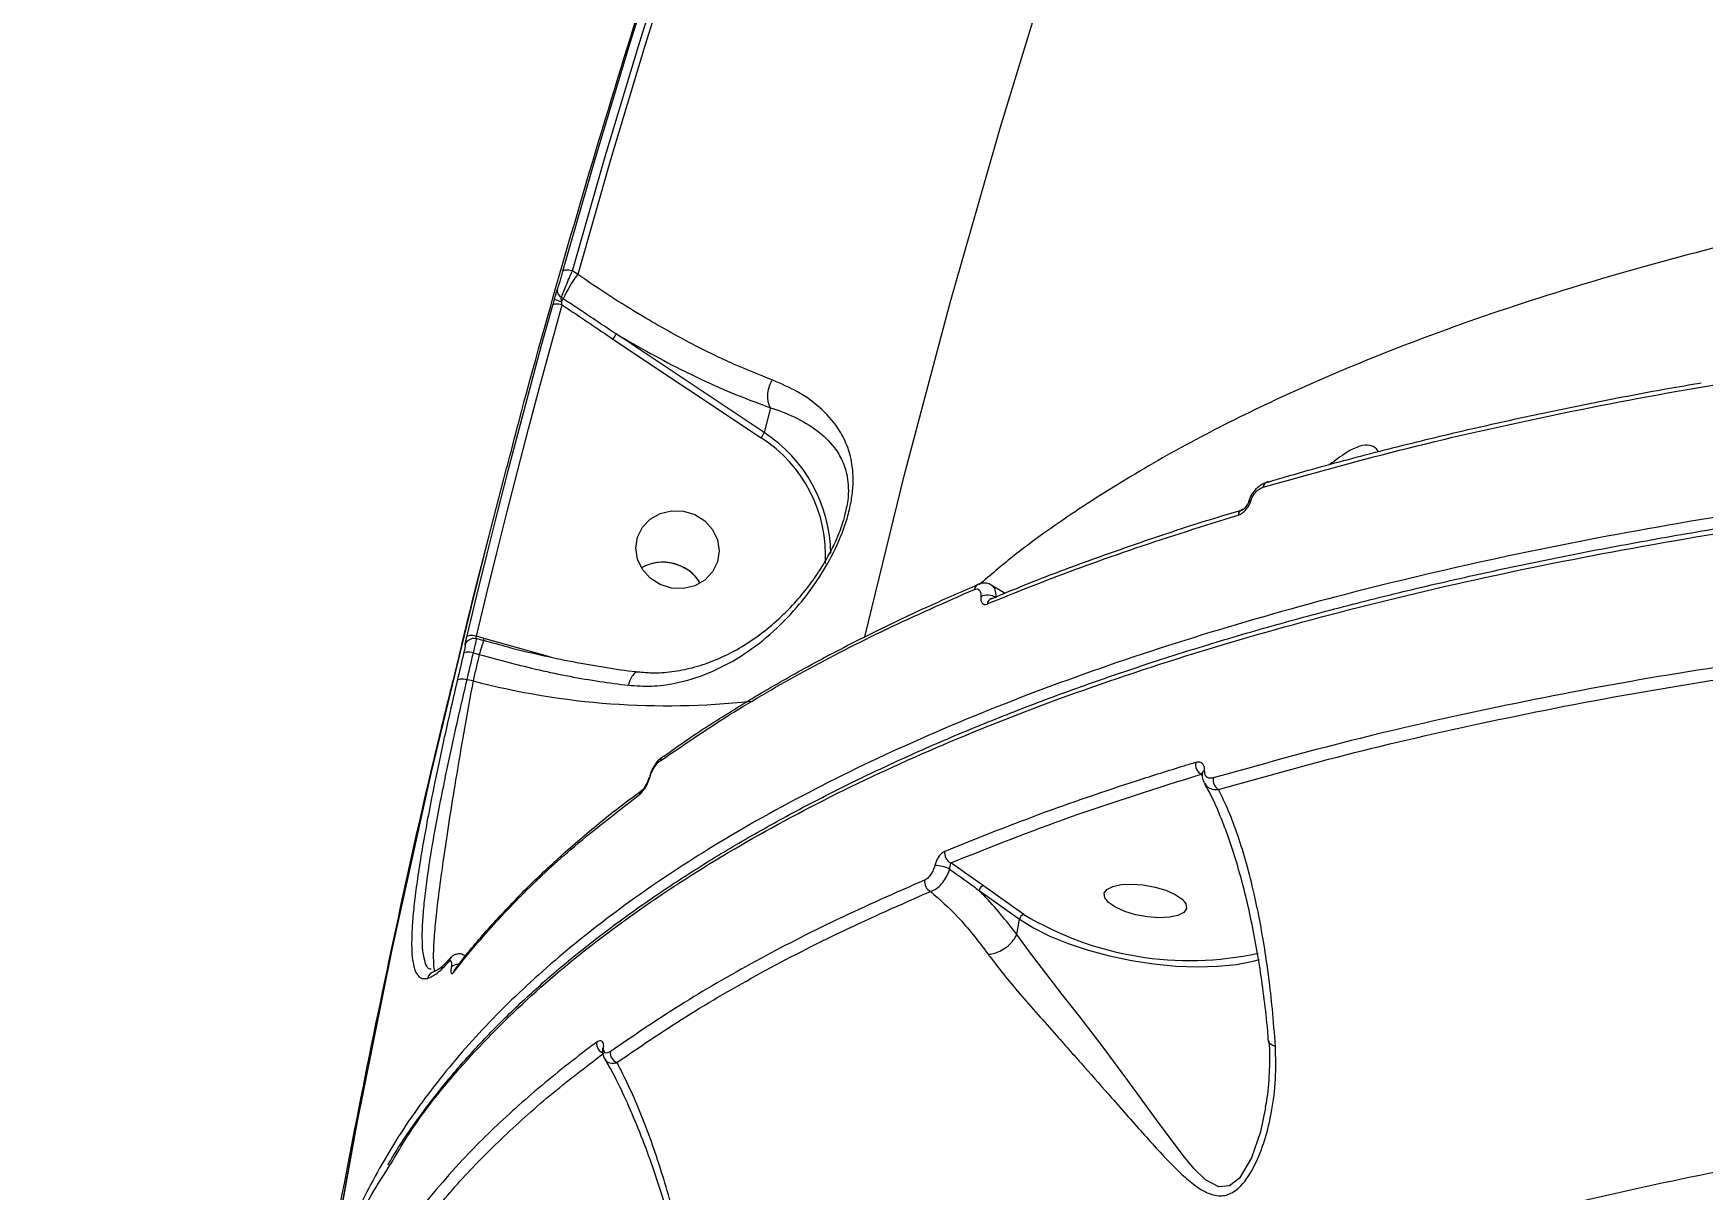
# Model space of a CAD drawing. Header units: millimetres. Extents: x -6028 to 5958, y -6064 to 4137.
# Drawn here: x -305.1 to -125.7, y -407.7 to -283.5 of the extents above; entities that cross this region are included whole.
import ezdxf

# ---------------------------------------------------------------- set-up
doc = ezdxf.new("R2010")
doc.units = ezdxf.units.MM
for name, color, linetype in [('DIKOM_ОБЪЕКТ', 7, 'Continuous'), ('DIKOM_РАЗМЕР_ЗОНА', 7, 'Continuous'), ('DIKOM_РАЗМЕР_ОБЪЕКТА', 7, 'Continuous')]:
    doc.layers.add(name, color=color, linetype=linetype)
doc.styles.add('style1', font='arial.ttf', dxfattribs={"width": 0.8})
doc.dimstyles.new('1-50', dxfattribs={"dimtxt": 300, "dimasz": 200, "dimexe": 100, "dimexo": 0, "dimgap": 100, "dimtad": 1, "dimtxsty": 'style1', "dimcen": 200, "dimclrd": 7, "dimclre": 7, "dimclrt": 7, "dimadec": 1, "dimazin": 2, "dimtfac": 1, "dimtmove": 0, "dimatfit": 2, "dimfxl": 0, "dimlwd": 25, "dimlwe": 18, "dimarcsym": 0})

# ---------------------------------------------------------------- blocks, each defined once
blk = doc.blocks.new('*D9')
at = {"layer": 'Defpoints', "color": 0, "transparency": 16777216}
for p in [(-6027.56, 1459.58), (4556.58, 1382.7), (4556.58, -5964.37)]:
    blk.add_point(p, dxfattribs=at)
at = {"layer": 'DIKOM_РАЗМЕР_ЗОНА', "color": 7, "lineweight": 18, "transparency": 16777216}
for p, q in [((-6027.56, 1459.58), (-6027.56, -6064.37)), ((4556.58, 1382.7), (4556.58, -6064.37))]:
    blk.add_line(p, q, dxfattribs=at)
at = {"layer": 'DIKOM_РАЗМЕР_ЗОНА', "color": 7, "lineweight": 25, "transparency": 16777216}
blk.add_line((-5827.56, -5964.37), (4356.58, -5964.37), dxfattribs=at)
at = {"layer": 'DIKOM_РАЗМЕР_ЗОНА', "color": 7, "transparency": 16777216}
for points in [[(-5827.56, -5931.03), (-5827.56, -5997.7), (-6027.56, -5964.37)], [(4356.58, -5931.03), (4356.58, -5997.7), (4556.58, -5964.37)]]:
    blk.add_solid(points, dxfattribs=at)
at = {"layer": 'DIKOM_РАЗМЕР_ЗОНА', "color": 7, "transparency": 16777216, "insert": (157.08, -5711.2), "char_height": 300, "attachment_point": 5, "style": 'style1'}
blk.add_mtext('10600', dxfattribs=at)
blk = doc.blocks.new('*D12')
at = {"layer": 'Defpoints', "color": 0, "transparency": 16777216}
for p in [(3056.58, 1987.9), (-4027.97, 676.5), (3056.58, -3714.77)]:
    blk.add_point(p, dxfattribs=at)
at = {"layer": 'DIKOM_РАЗМЕР_ОБЪЕКТА', "color": 7, "lineweight": 18, "transparency": 16777216}
for p, q in [((3056.58, 1987.9), (3056.58, -3814.77)), ((-4027.97, 676.5), (-4027.97, -3814.77))]:
    blk.add_line(p, q, dxfattribs=at)
at = {"layer": 'DIKOM_РАЗМЕР_ОБЪЕКТА', "color": 7, "lineweight": 25, "transparency": 16777216}
blk.add_line((-3827.97, -3714.77), (2856.58, -3714.77), dxfattribs=at)
at = {"layer": 'DIKOM_РАЗМЕР_ОБЪЕКТА', "color": 7, "transparency": 16777216}
for points in [[(-3827.97, -3681.44), (-3827.97, -3748.11), (-4027.97, -3714.77)], [(2856.58, -3681.44), (2856.58, -3748.11), (3056.58, -3714.77)]]:
    blk.add_solid(points, dxfattribs=at)
at = {"layer": 'DIKOM_РАЗМЕР_ОБЪЕКТА', "color": 7, "transparency": 16777216, "insert": (20, -3461.6), "char_height": 300, "attachment_point": 5, "style": 'style1'}
blk.add_mtext('7100', dxfattribs=at)

msp = doc.modelspace()

# ---------------------------------------------------------------- linework, layer by layer
at = {"layer": 'DIKOM_ОБЪЕКТ', "color": 7, "linetype": 'Continuous', "lineweight": 15}
for p, q in [((-246.579, -309.416), (-247.156, -309.032)), ((-248.144, -312.024), (-248.334, -311.898)), ((-242.79, -316.363), (-226.87, -326.953)), ((-226.545, -326.397), (-242.465, -315.806)), ((-225.861, -323.743), (-226.545, -326.397)), ((-172.398, -331.668), (-172.46, -331.683)), ((-257.96, -344.738), (-257.756, -343.897)), ((-203.472, -342.657), (-203.513, -342.673)), ((-202.141, -342.761), (-200.634, -343.64)), ((-259.033, -349.166), (-258.171, -345.611)), ((-256.619, -348.511), (-257.474, -348.265)), ((-257.431, -348.535), (-256.698, -348.745)), ((-256.698, -348.745), (-256.699, -348.746)), ((-250.354, -350.27), (-256.619, -348.511)), ((-257.792, -350.068), (-257.157, -350.25)), ((-249.461, -350.526), (-250.354, -350.27)), ((-257.824, -353.078), (-258.474, -352.959)), ((-179.573, -363.108), (-179.423, -363.345)), ((-203.455, -375.602), (-199.109, -378.683)), ((-198.621, -378.18), (-202.968, -375.1)), ((-199.388, -380.315), (-199.109, -378.683)), ((-199.389, -380.319), (-199.388, -380.315)), ((-261.961, -384.185), (-262, -384.173))]:
    msp.add_line(p, q, dxfattribs=at)
at = {"layer": 'DIKOM_ОБЪЕКТ', "color": 7, "linetype": 'Continuous', "lineweight": 15, "flags": 128}
for points in [[(-215.729, -348.337), (-211.481, -331.038), (-206.515, -312.318), (-201.191, -293.695), (-195.509, -275.176), (-189.471, -256.767), (-183.08, -238.474), (-176.337, -220.303), (-169.245, -202.259), (-161.805, -184.348), (-154.02, -166.576), (-145.894, -148.949), (-137.427, -131.471), (-128.623, -114.15), (-119.485, -96.989), (-110.015, -79.996), (-100.218, -63.174), (-90.094, -46.53), (-79.649, -30.068), (-68.885, -13.795), (-61.409, -2.873)], [(-215.748, -212.11), (-220.325, -224.061), (-224.755, -236.064), (-229.037, -248.119), (-233.17, -260.223), (-237.154, -272.376), (-240.989, -284.576), (-244.674, -296.821), (-248.208, -309.109)], [(-247.156, -309.032), (-243.625, -296.754), (-239.944, -284.519), (-236.112, -272.33), (-232.131, -260.187), (-228.001, -248.092), (-223.723, -236.047), (-219.297, -224.054), (-214.723, -212.113)], [(-214.087, -212.296), (-218.67, -224.261), (-223.105, -236.279), (-227.392, -248.349), (-231.53, -260.468), (-235.518, -272.637), (-239.356, -284.852), (-243.043, -297.112), (-246.579, -309.416)], [(-247.156, -309.032), (-247.341, -308.987), (-247.523, -308.958), (-247.694, -308.944), (-247.85, -308.946), (-247.983, -308.965), (-248.09, -308.999), (-248.165, -309.048), (-248.208, -309.109)], [(-249.308, -312.762), (-250.53, -317.196), (-251.732, -321.635), (-252.915, -326.079), (-254.078, -330.529), (-255.222, -334.983), (-256.346, -339.443), (-257.45, -343.907), (-258.535, -348.376)], [(-257.474, -348.265), (-256.391, -343.8), (-255.287, -339.339), (-254.164, -334.883), (-253.021, -330.432), (-251.859, -325.987), (-250.677, -321.546), (-249.476, -317.111), (-248.255, -312.681)], [(-248.255, -312.681), (-248.44, -312.637), (-248.622, -312.608), (-248.795, -312.594), (-248.95, -312.597), (-249.084, -312.617), (-249.19, -312.651), (-249.266, -312.701), (-249.308, -312.762)], [(-273.771, -419.832), (-270.268, -400.589), (-266.406, -381.418), (-262.187, -362.326), (-257.61, -343.317), (-254.21, -330.12)], [(-237.721, -342.727), (-238.794, -342.045), (-239.629, -341.114), (-240.158, -340.009), (-240.339, -338.821), (-240.157, -337.644), (-239.626, -336.576), (-238.791, -335.701), (-237.718, -335.092), (-236.494, -334.797), (-235.218, -334.84), (-233.995, -335.218), (-232.922, -335.901), (-232.088, -336.832), (-231.558, -337.937), (-231.377, -339.125), (-231.56, -340.301), (-232.09, -341.37), (-232.926, -342.244), (-233.999, -342.854), (-235.223, -343.149), (-236.498, -343.105), (-237.721, -342.727)], [(-174.459, -333.836), (-174.459, -333.836), (-174.443, -333.809), (-174.413, -333.786), (-174.371, -333.768), (-174.315, -333.755), (-174.247, -333.747)], [(-255.988, -336.933), (-257.796, -344.037), (-262.372, -363.046), (-266.592, -382.139), (-270.454, -401.309), (-273.957, -420.552)], [(-258.623, -349.079), (-258.63, -349.092), (-258.696, -349.277)], [(-257.474, -348.265), (-257.662, -348.227), (-257.845, -348.203), (-258.019, -348.195), (-258.176, -348.202), (-258.31, -348.225), (-258.417, -348.263), (-258.493, -348.314), (-258.535, -348.376)], [(-258.852, -350.179), (-258.938, -350.541), (-259.024, -350.903), (-259.109, -351.264), (-259.195, -351.626), (-259.28, -351.988), (-259.365, -352.349), (-259.45, -352.711), (-259.535, -353.073)], [(-257.792, -350.068), (-257.978, -350.03), (-258.161, -350.007), (-258.334, -349.999), (-258.491, -350.006), (-258.625, -350.029), (-258.733, -350.067), (-258.809, -350.117), (-258.852, -350.179)], [(-258.474, -352.959), (-258.389, -352.598), (-258.304, -352.236), (-258.219, -351.875), (-258.134, -351.514), (-258.049, -351.152), (-257.963, -350.791), (-257.877, -350.429), (-257.792, -350.068)], [(-257.157, -350.25), (-257.241, -350.604), (-257.324, -350.957), (-257.408, -351.311), (-257.492, -351.664), (-257.575, -352.018), (-257.658, -352.371), (-257.741, -352.725), (-257.824, -353.078)], [(-258.474, -352.959), (-258.661, -352.922), (-258.844, -352.899), (-259.017, -352.891), (-259.174, -352.899), (-259.308, -352.923), (-259.416, -352.96), (-259.492, -353.011), (-259.535, -353.073)], [(-181.157, -377.528), (-181.454, -377.951), (-182.085, -378.273), (-182.999, -378.47), (-184.123, -378.525), (-185.364, -378.433), (-186.624, -378.202), (-187.799, -377.852), (-188.794, -377.409), (-189.529, -376.91), (-189.945, -376.396), (-190.006, -375.908), (-189.71, -375.485), (-189.079, -375.163), (-188.164, -374.966), (-187.041, -374.911), (-185.799, -375.003), (-184.54, -375.233), (-183.365, -375.584), (-182.369, -376.027), (-181.634, -376.526), (-181.219, -377.04), (-181.157, -377.528)], [(-199.109, -378.683), (-197.611, -379.615), (-195.854, -380.493), (-193.877, -381.301), (-191.72, -382.018), (-189.433, -382.631), (-187.064, -383.125), (-184.664, -383.49), (-182.286, -383.718), (-179.981, -383.804), (-177.799, -383.747), (-175.788, -383.547), (-173.991, -383.209), (-173.322, -383.031)], [(-172.667, -398.927), (-173.211, -401.526), (-174.181, -404.339), (-175.466, -406.51), (-176.542, -407.348), (-177.694, -407.439), (-179.107, -406.676), (-180.328, -405.505), (-181.514, -404.093), (-184.392, -400.253), (-187.452, -396.019), (-190.018, -392.575), (-192.702, -389.071), (-194.504, -386.762), (-196.276, -384.493), (-197.92, -382.347), (-199.389, -380.319), (-199.389, -380.319), (-199.389, -380.319)], [(-260.165, -382.769), (-260.17, -382.774), (-260.211, -382.816)]]:
    msp.add_lwpolyline(points, dxfattribs=at)
at = {"layer": 'DIKOM_ОБЪЕКТ', "color": 7, "linetype": 'Continuous', "lineweight": 15}
for centre, radius, start, end in [((-235.669, -317.736), 13.72, 142.66892, 155.39812), ((-247.835, -310.067), 2.329, 237.19558, 257.99572), ((-247.885, -311.123), 0.895, 167.78081, 239.92084), ((-250.031, -311.202), 2.058, 326.26132, 336.45928), ((-244.644, -314.909), 2.356, 321.89504, 337.62175), ((-228.721, -325.501), 2.353, 321.88573, 337.63106), ((-235.171, -339.622), 15.79, 0.83126, 56.88628), ((-235.017, -339.643), 15.08, 356.79343, 57.296), ((-172.216, -332.347), 0.708, 110.20565, 174.14837), ((-174.916, -335.342), 0.703, 107.52328, 174.3646), ((-237.425, -345.049), 4.715, 31.69936, 119.38896), ((-237.434, -345.038), 4.701, 64.77124, 119.36158), ((-237.316, -344.947), 4.569, 31.32591, 65.62427), ((-203.192, -343.361), 0.759, 115.00219, 171.8566), ((-202.522, -345.451), 1.589, 55.07499, 117.73151), ((-201.842, -344.927), 0.752, 112.3249, 172.18699), ((-221.946, -360.138), 36.573, 161.85119, 164.31423), ((-261.306, -347.247), 4.855, 341.19893, 344.9122), ((-237.062, -273.828), 81.926, 255.31908, 276.33332), ((-236.931, -361.813), 0.8, 121.5013, 170.50522), ((-178.977, -362.052), 1.212, 170.34554, 240.55211), ((-179.077, -363.055), 0.385, 110.22834, 169.01678), ((-177.065, -363.714), 1.228, 170.58019, 237.94524), ((-239.189, -365.463), 0.808, 125.6274, 170.45571), ((-208.176, -376.375), 3.446, 62.99153, 90.62957), ((-205.992, -371.579), 1.166, 171.24663, 245.21099), ((-208.143, -374.66), 1.169, 171.54072, 243.3166), ((-202.852, -375.7), 0.611, 100.89821, 170.80434), ((-198.505, -378.78), 0.611, 100.90504, 170.79234), ((-180.783, -348.525), 34.607, 238.97231, 282.21885), ((-259.546, -383.412), 0.892, 138.13873, 168.78155), ((-259.478, -384.493), 0.944, 83.24371, 138.03179), ((-261.751, -385.268), 0.985, 102.36574, 166.89713), ((-259.075, -384.547), 0.843, 141.62031, 169.73384), ((-243.455, -392.049), 1.096, 172.54922, 252.2297), ((-243.561, -392.646), 0.327, 136.15227, 173.85535), ((-241.983, -393.053), 1.102, 172.62606, 249.64793)]:
    msp.add_arc(centre, radius, start, end, dxfattribs=at)
for points, knots in [([(-254.181, -330.13), (-253.764, -328.518), (-251.79, -320.887), (-247.952, -307.319), (-242.666, -289.431), (-237.032, -271.649), (-232.549, -258.061), (-229.842, -250.438), (-229.216, -248.674)], [0, 0, 0, 0, 0.0586226, 0.2774989, 0.4963742, 0.7152502, 0.9341302, 1, 1, 1, 1]), ([(317.601, -339.173), (311.985, -337.403), (300.746, -333.862), (283.418, -328.869), (265.802, -324.126), (247.666, -319.608), (229.039, -315.335), (209.953, -311.332), (190.713, -307.666), (170.813, -304.255), (150.293, -301.146), (129.209, -298.385), (107.985, -296.046), (86.691, -294.154), (65.401, -292.73), (44.609, -291.806), (24.375, -291.374), (4.744, -291.412), (-14.627, -291.922), (-33.659, -292.923), (-52.274, -294.425), (-70.048, -296.393), (-86.939, -298.808), (-102.929, -301.644), (-118.291, -304.948), (-132.945, -308.729), (-146.821, -312.987), (-158.769, -317.322), (-168.985, -321.619), (-177.703, -325.792), (-185.802, -330.21), (-193.21, -334.868), (-199.103, -339.037), (-202.237, -341.73), (-203.395, -342.725)], [0, 0, 0, 0, 0.0295642, 0.0591639, 0.0887634, 0.1183277, 0.1491042, 0.1799209, 0.2107373, 0.2415138, 0.2749769, 0.3084656, 0.3419286, 0.3763689, 0.4108376, 0.445278, 0.4786302, 0.5120083, 0.5453605, 0.5796859, 0.6140396, 0.6483649, 0.6816381, 0.7149368, 0.7482098, 0.7824526, 0.8167234, 0.8509663, 0.8775442, 0.9041221, 0.9309122, 0.9577022, 0.9843673, 1, 1, 1, 1]), ([(-248.208, -309.109), (-248.257, -309.281), (-248.355, -309.626), (-248.514, -310.159), (-248.659, -310.63), (-248.727, -310.834), (-248.76, -310.934)], [0, 0, 0, 0, 0.2566492, 0.513676, 0.7611914, 1, 1, 1, 1]), ([(-248.334, -311.898), (-248.274, -311.735), (-248.151, -311.406), (-247.851, -310.663), (-247.504, -309.83), (-247.272, -309.297), (-247.156, -309.032)], [0, 0, 0, 0, 0.2425454, 0.4917298, 0.747274, 1, 1, 1, 1]), ([(-225.675, -320.749), (-227.047, -320.208), (-229.812, -319.115), (-234.5, -316.823), (-238.962, -314.331), (-243.098, -311.776), (-245.415, -310.205), (-246.579, -309.416)], [0, 0, 0, 0, 0.2106481, 0.424748, 0.6762114, 0.8373985, 1, 1, 1, 1]), ([(-249.097, -312.025), (-249.118, -312.097), (-249.191, -312.347), (-249.259, -312.59), (-249.308, -312.762)], [0, 0, 0, 0, 0.28790686, 1, 1, 1, 1]), ([(-248.76, -310.934), (-248.791, -311.027), (-248.853, -311.214), (-248.975, -311.611), (-249.058, -311.894), (-249.097, -312.025)], [0, 0, 0, 0, 0.3510271, 0.7013645, 1, 1, 1, 1]), ([(-248.32, -312.345), (-248.327, -312.289), (-248.342, -312.173), (-248.349, -312.023), (-248.343, -311.935), (-248.336, -311.905), (-248.334, -311.898)], [0, 0, 0, 0, 0.328325, 0.6787801, 0.9205299, 1, 1, 1, 1]), ([(-242.465, -315.806), (-244.111, -314.71), (-246.002, -313.451), (-247.898, -312.188), (-248.144, -312.024)], [0, 0, 0, 0, 0.8702077, 1, 1, 1, 1]), ([(-248.255, -312.681), (-248.272, -312.602), (-248.297, -312.492), (-248.315, -312.377), (-248.32, -312.345)], [0, 0, 0, 0, 0.7207988, 1, 1, 1, 1]), ([(-248.255, -312.681), (-248.077, -312.8), (-246.25, -314.02), (-244.431, -315.251), (-242.79, -316.363)], [0, 0, 0, 0, 0.0974036, 1, 1, 1, 1]), ([(-242.465, -315.806), (-241.221, -316.526), (-238.722, -317.971), (-234.664, -320.065), (-230.303, -322.096), (-227.35, -323.191), (-225.861, -323.743)], [0, 0, 0, 0, 0.2160688, 0.4341084, 0.7147682, 1, 1, 1, 1]), ([(-172.92, -332.275), (-168.093, -330.92), (-158.441, -328.209), (-142.827, -324.671), (-126.467, -321.497), (-114.876, -319.761), (-109.08, -318.894)], [0, 0, 0, 0, 0.2485963, 0.4971907, 0.7485955, 1, 1, 1, 1]), ([(-241.14, -353.554), (-240.303, -353.608), (-238.63, -353.714), (-235.701, -353.326), (-232.457, -352.328), (-229.013, -350.521), (-225.845, -348.14), (-223.176, -345.443), (-220.989, -342.604), (-219.2, -339.65), (-217.998, -336.908), (-217.352, -334.673), (-217.045, -333.02), (-216.947, -331.469), (-217.061, -329.737), (-217.509, -327.956), (-218.532, -325.893), (-220.249, -323.864), (-222.683, -322.046), (-224.739, -321.155), (-225.675, -320.749)], [0, 0, 0, 0, 0.0450772, 0.0901806, 0.1588885, 0.2276824, 0.2984042, 0.3691128, 0.4250459, 0.4808182, 0.5408196, 0.5713838, 0.6019546, 0.6344672, 0.6670275, 0.7198471, 0.7727688, 0.8528859, 0.9329863, 1, 1, 1, 1]), ([(-225.862, -323.739), (-225.954, -323.548), (-226.137, -323.165), (-226.181, -322.387), (-226.047, -321.596), (-225.835, -321.048), (-225.697, -320.791), (-225.675, -320.749)], [0, 0, 0, 0, 0.2462463, 0.4924982, 0.7387316, 0.9580475, 1, 1, 1, 1]), ([(-172.382, -331.716), (-171.574, -331.473), (-168.304, -330.492), (-162.33, -328.885), (-154.463, -326.9), (-146.354, -325.035), (-138.019, -323.293), (-131.178, -321.965), (-127.046, -321.261), (-125.837, -321.055)], [0, 0, 0, 0, 0.0570968, 0.2310488, 0.4051472, 0.5793454, 0.7536094, 0.9278955, 1, 1, 1, 1]), ([(-225.861, -323.743), (-225.861, -323.743), (-225.861, -323.742), (-225.862, -323.74), (-225.862, -323.739)], [0, 0, 0, 0, 0.5802442, 1, 1, 1, 1]), ([(-225.862, -323.739), (-225.862, -323.739), (-224.949, -324.031), (-223.09, -324.741), (-220.757, -326.146), (-219.112, -327.733), (-218.094, -329.406), (-217.623, -330.848), (-217.479, -332.313), (-217.512, -333.687), (-217.784, -334.79), (-217.923, -335.359)], [0, 0, 0, 0, 0.000115, 0.1589923, 0.345879, 0.5375548, 0.6576396, 0.7801269, 0.8506181, 0.9230498, 1, 1, 1, 1]), ([(378.45, -402.651), (374.731, -401.127), (364.638, -396.99), (347.546, -390.485), (327.048, -383.24), (305.918, -376.34), (284.271, -369.813), (262.2, -363.691), (239.774, -357.996), (217.022, -352.747), (193.988, -347.944), (170.747, -343.597), (147.407, -339.725), (124.077, -336.349), (100.83, -333.483), (77.706, -331.141), (54.742, -329.318), (32.008, -328.015), (9.608, -327.236), (-12.352, -326.986), (-33.8, -327.271), (-54.688, -328.102), (-74.993, -329.465), (-94.659, -331.352), (-113.593, -333.753), (-131.707, -336.658), (-148.936, -340.062), (-165.234, -343.97), (-180.592, -348.366), (-194.97, -353.23), (-208.304, -358.541), (-220.531, -364.273), (-231.08, -370.128), (-240.121, -376.036), (-247.828, -381.934), (-254.64, -388.112), (-260.53, -394.543), (-265.451, -401.166), (-269.389, -407.965), (-272.119, -414.186), (-273.293, -418.197), (-273.771, -419.832)], [0, 0, 0, 0, 0.0156529, 0.0424899, 0.0694117, 0.0963763, 0.1233412, 0.1502628, 0.1770999, 0.203937, 0.2308587, 0.2578234, 0.2847881, 0.3117098, 0.3385469, 0.365384, 0.3923057, 0.4192703, 0.4462351, 0.4731568, 0.4999939, 0.526831, 0.5537526, 0.5807174, 0.607682, 0.6346038, 0.6614408, 0.6882778, 0.7151994, 0.7421643, 0.7691288, 0.7960504, 0.8228877, 0.8459668, 0.8691684, 0.8923974, 0.9156265, 0.9388283, 0.9615881, 0.9843482, 1, 1, 1, 1]), ([(-160.515, -328.45), (-160.613, -328.312), (-160.829, -328.004), (-161.447, -327.714), (-162.47, -327.777), (-163.971, -328.48), (-165.145, -329.38), (-165.748, -329.842)], [0, 0, 0, 0, 0.1499211, 0.3334708, 0.5504425, 0.769295, 1, 1, 1, 1]), ([(-266.97, -405.087), (-266.744, -404.695), (-265.767, -402.996), (-263.731, -400.067), (-260.86, -396.306), (-257.668, -392.632), (-254.183, -389.038), (-250.397, -385.523), (-246.31, -382.087), (-241.921, -378.73), (-237.227, -375.45), (-232.232, -372.25), (-226.953, -369.141), (-221.41, -366.135), (-215.621, -363.242), (-209.586, -360.463), (-203.307, -357.795), (-196.781, -355.238), (-190.006, -352.791), (-182.981, -350.452), (-175.703, -348.221), (-168.172, -346.097), (-160.383, -344.08), (-152.336, -342.171), (-144.052, -340.373), (-135.564, -338.694), (-126.903, -337.141), (-118.081, -335.716), (-109.093, -334.417), (-99.936, -333.244), (-90.608, -332.195), (-81.106, -331.27), (-71.427, -330.47), (-61.569, -329.793), (-51.529, -329.24), (-41.302, -328.811), (-30.907, -328.506), (-20.39, -328.329), (-9.788, -328.279), (0.881, -328.356), (11.629, -328.56), (22.455, -328.891), (33.36, -329.347), (44.343, -329.93), (55.406, -330.64), (66.546, -331.474), (77.765, -332.44), (87.452, -333.36), (93.41, -334.006), (95.59, -334.243)], [0, 0, 0, 0, 0.0065123, 0.0281706, 0.0497975, 0.0714171, 0.0930499, 0.114713, 0.1364283, 0.1582176, 0.1801028, 0.2021063, 0.2241799, 0.2461684, 0.2680461, 0.289839, 0.3115723, 0.3332693, 0.3549552, 0.376652, 0.3983781, 0.4201579, 0.4420163, 0.4639776, 0.4860359, 0.5080613, 0.5299548, 0.5517546, 0.5734856, 0.5951723, 0.61684, 0.6385133, 0.6602096, 0.6819528, 0.7037675, 0.7256785, 0.7477042, 0.7697337, 0.7916105, 0.8134164, 0.8351693, 0.8568869, 0.8785872, 0.9002874, 0.9220017, 0.9437456, 0.9655365, 0.9873923, 1, 1, 1, 1]), ([(-266.937, -405.417), (-266.04, -403.899), (-263.595, -399.764), (-258.168, -393.264), (-250.752, -385.926), (-241.943, -378.895), (-232.011, -372.308), (-220.995, -366.181), (-208.985, -360.515), (-195.783, -355.218), (-181.385, -350.325), (-165.813, -345.864), (-149.408, -341.931), (-132.248, -338.529), (-114.423, -335.647), (-95.643, -333.238), (-75.932, -331.331), (-55.338, -329.945), (-34.562, -329.12), (-13.71, -328.825), (7.118, -329.017), (28.51, -329.694), (50.42, -330.875), (72.788, -332.566), (95.43, -334.76), (118.283, -337.461), (141.275, -340.661), (164.482, -344.377), (187.831, -348.619), (211.243, -353.384), (234.201, -358.569), (256.639, -364.143), (278.5, -370.073), (300.141, -376.454), (321.478, -383.284), (342.412, -390.554), (361.333, -397.628), (372.983, -402.379), (378.136, -404.481)], [0, 0, 0, 0, 0.0162447, 0.0442545, 0.0730775, 0.1019241, 0.1307473, 0.1587571, 0.1867882, 0.2147977, 0.2436209, 0.2724675, 0.3012907, 0.3293004, 0.3573315, 0.3853411, 0.4141644, 0.443011, 0.4718342, 0.4988352, 0.5258556, 0.5528568, 0.580584, 0.6083321, 0.6360593, 0.664069, 0.6921002, 0.7201099, 0.7489331, 0.7777799, 0.8066031, 0.8346129, 0.862644, 0.8906537, 0.9194769, 0.9483237, 0.9771469, 1, 1, 1, 1]), ([(-174.458, -333.837), (-174.456, -333.831), (-174.402, -333.567), (-174.144, -333.048), (-173.646, -332.392), (-173.07, -331.904), (-172.638, -331.773), (-172.448, -331.716)], [0, 0, 0, 0, 0.0055944, 0.2581959, 0.5139564, 0.7860842, 1, 1, 1, 1]), ([(-174.247, -333.747), (-174.198, -333.607), (-174.099, -333.328), (-173.846, -332.943), (-173.533, -332.608), (-173.211, -332.381), (-173.004, -332.306), (-172.92, -332.275)], [0, 0, 0, 0, 0.1920384, 0.3835803, 0.5901898, 0.8340569, 1, 1, 1, 1]), ([(-217.923, -335.359), (-217.951, -335.535), (-217.981, -335.724), (-218.047, -335.926), (-218.051, -335.94)], [0, 0, 0, 0, 0.9322718, 1, 1, 1, 1]), ([(-202.587, -344.825), (-202.218, -344.673), (-200.374, -343.911), (-195.173, -341.847), (-186.707, -338.742), (-179.315, -336.43), (-175.615, -335.273)], [0, 0, 0, 0, 0.0441422, 0.2207229, 0.6100167, 1, 1, 1, 1]), ([(-202.119, -344.256), (-201.009, -343.791), (-197.779, -342.437), (-192.157, -340.311), (-185.266, -337.885), (-179.583, -336.014), (-176.121, -334.989), (-175.121, -334.693)], [0, 0, 0, 0, 0.13356391, 0.3886746, 0.64311791, 0.8968452, 1, 1, 1, 1]), ([(-175.615, -335.273), (-175.53, -335.242), (-175.316, -335.162), (-174.983, -334.923), (-174.66, -334.574), (-174.399, -334.176), (-174.298, -333.89), (-174.247, -333.747)], [0, 0, 0, 0, 0.1655326, 0.4120482, 0.6200586, 0.8096965, 1, 1, 1, 1]), ([(-175.135, -334.672), (-175.132, -334.671), (-175.121, -334.669), (-174.971, -334.591), (-174.788, -334.422), (-174.631, -334.216), (-174.529, -334.03), (-174.476, -333.901), (-174.463, -333.848), (-174.461, -333.838)], [0, 0, 0, 0, 0.1077617, 0.3601393, 0.5808837, 0.7520188, 0.879361, 0.9773331, 1, 1, 1, 1]), ([(-240.079, -352.096), (-239.587, -352.147), (-238.379, -352.274), (-236.42, -352.125), (-234.22, -351.704), (-231.991, -350.962), (-229.761, -349.915), (-227.562, -348.554), (-225.447, -346.902), (-223.559, -345.074), (-221.975, -343.221), (-220.715, -341.471), (-219.711, -339.821), (-218.938, -338.289), (-218.383, -336.992), (-218.157, -336.237), (-218.067, -335.934)], [0, 0, 0, 0, 0.0523645, 0.1285959, 0.2079374, 0.2908209, 0.3778493, 0.4682937, 0.5619749, 0.6560888, 0.7356438, 0.8050864, 0.8666113, 0.9201872, 0.9680542, 1, 1, 1, 1]), ([(-203.508, -342.686), (-203.464, -342.663), (-203.246, -342.549), (-202.807, -342.522), (-202.348, -342.603), (-202.173, -342.761), (-202.138, -342.792)], [0, 0, 0, 0, 0.1045179, 0.5184293, 0.9033833, 1, 1, 1, 1]), ([(-237.721, -361.681), (-235.293, -360.021), (-230.439, -356.7), (-222.278, -351.991), (-213.534, -347.471), (-207.141, -344.659), (-203.944, -343.254)], [0, 0, 0, 0, 0.24909803, 0.49819433, 0.74909587, 1, 1, 1, 1]), ([(-237.323, -361.187), (-236.847, -360.84), (-234.852, -359.385), (-231.048, -356.917), (-225.91, -353.786), (-220.475, -350.756), (-214.763, -347.825), (-209.11, -345.13), (-205.235, -343.462), (-203.456, -342.697)], [0, 0, 0, 0, 0.0508036, 0.2128881, 0.3751213, 0.5374548, 0.6998422, 0.8622323, 1, 1, 1, 1]), ([(-203.944, -343.254), (-203.839, -343.225), (-203.629, -343.169), (-203.395, -343.322), (-203.257, -343.62), (-203.26, -343.91), (-203.261, -344.044)], [0, 0, 0, 0, 0.2632308, 0.5266403, 0.7813144, 1, 1, 1, 1]), ([(-203.261, -344.044), (-203.263, -344.178), (-203.266, -344.464), (-203.13, -344.757), (-202.899, -344.908), (-202.691, -344.853), (-202.587, -344.825)], [0, 0, 0, 0, 0.2214635, 0.4744525, 0.7373329, 1, 1, 1, 1]), ([(-201.612, -344.148), (-201.62, -343.922), (-201.636, -343.437), (-201.849, -342.959), (-202.087, -342.838), (-202.164, -342.799)], [0, 0, 0, 0, 0.371736, 0.7974188, 1, 1, 1, 1]), ([(-258.696, -349.277), (-258.685, -349.26), (-258.661, -349.226), (-258.681, -349.386), (-258.738, -349.682), (-258.805, -349.981), (-258.846, -350.156), (-258.852, -350.179)], [0, 0, 0, 0, 0.2407759, 0.481351, 0.7221234, 0.9628083, 1, 1, 1, 1]), ([(-258.535, -348.376), (-258.541, -348.4), (-258.582, -348.574), (-258.651, -348.873), (-258.71, -349.169), (-258.731, -349.328), (-258.708, -349.294), (-258.696, -349.277)], [0, 0, 0, 0, 0.0372629, 0.2778759, 0.5185698, 0.7592865, 1, 1, 1, 1]), ([(-258.619, -349.082), (-258.611, -349.061), (-258.59, -349.008), (-258.488, -348.857), (-258.315, -348.683), (-258.044, -348.536), (-257.728, -348.471), (-257.526, -348.524), (-257.436, -348.547)], [0, 0, 0, 0, 0.0805559, 0.2032613, 0.3744151, 0.5835482, 0.8161546, 1, 1, 1, 1]), ([(-257.792, -350.068), (-257.782, -350.029), (-257.707, -349.74), (-257.582, -349.244), (-257.468, -348.766), (-257.42, -348.53), (-257.436, -348.559), (-257.44, -348.567)], [0, 0, 0, 0, 0.0438688, 0.3277501, 0.6114547, 0.8949419, 1, 1, 1, 1]), ([(-257.481, -348.587), (-257.486, -348.572), (-257.496, -348.543), (-257.494, -348.435), (-257.484, -348.333), (-257.476, -348.273), (-257.474, -348.265)], [0, 0, 0, 0, 0.3172648, 0.6345043, 0.9512387, 1, 1, 1, 1]), ([(-256.692, -348.717), (-255.829, -348.962), (-253.806, -349.535), (-250.602, -350.304), (-247.113, -351.041), (-243.68, -351.63), (-241.331, -351.984), (-240.169, -352.1), (-240.092, -352.108)], [0, 0, 0, 0, 0.1540816, 0.3615139, 0.5696909, 0.7778527, 0.9852596, 1, 1, 1, 1]), ([(-257.157, -350.25), (-255.015, -350.83), (-250.668, -352.006), (-245.28, -353.017), (-242.157, -353.422), (-241.14, -353.554)], [0, 0, 0, 0, 0.3958727, 0.8032173, 1, 1, 1, 1]), ([(-114.438, -350.141), (-120.169, -350.997), (-131.632, -352.711), (-147.943, -355.862), (-163.631, -359.404), (-173.394, -362.143), (-178.276, -363.513)], [0, 0, 0, 0, 0.248595, 0.4971894, 0.7485929, 1, 1, 1, 1]), ([(-177.716, -364.755), (-172.901, -363.403), (-163.271, -360.699), (-147.693, -357.172), (-131.372, -354.007), (-119.808, -352.278), (-114.026, -351.413)], [0, 0, 0, 0, 0.24859464, 0.4971898, 0.74859563, 1, 1, 1, 1]), ([(-274.837, -424.789), (-274.347, -421.95), (-272.798, -412.983), (-269.931, -397.934), (-266.146, -379.666), (-262.833, -364.727), (-260.674, -355.905), (-259.992, -353.123)], [0, 0, 0, 0, 0.1180391, 0.3729162, 0.6277767, 0.8826201, 1, 1, 1, 1]), ([(-259.535, -353.073), (-259.983, -355.013), (-260.885, -358.926), (-261.892, -363.682), (-262.649, -367.515), (-263.202, -370.54), (-263.665, -373.349), (-264.026, -375.896), (-264.277, -378.137), (-264.423, -380.102), (-264.438, -381.736), (-264.4, -382.739), (-264.321, -383.094), (-264.317, -383.114)], [0, 0, 0, 0, 0.1372025, 0.2767261, 0.3650608, 0.4533934, 0.5442818, 0.6351647, 0.7237574, 0.8123453, 0.9035256, 0.9947005, 1, 1, 1, 1]), ([(-262.335, -384.073), (-262.432, -384.059), (-262.716, -384.019), (-262.97, -383.362), (-263.277, -382.097), (-263.322, -380.129), (-263.144, -377.579), (-262.817, -374.64), (-262.279, -371.15), (-261.556, -367.196), (-260.807, -363.41), (-259.811, -358.723), (-258.922, -354.891), (-258.474, -352.959)], [0, 0, 0, 0, 0.03826462, 0.11274718, 0.18723299, 0.33187065, 0.40636895, 0.48086446, 0.62515271, 0.69944426, 0.77373677, 0.88591899, 1, 1, 1, 1]), ([(-257.824, -353.078), (-258.126, -354.735), (-258.729, -358.047), (-259.532, -362.704), (-260.248, -367.058), (-260.859, -371.033), (-261.361, -374.585), (-261.74, -377.645), (-261.992, -380.181), (-262.12, -382.18), (-262.095, -383.503), (-262.024, -384.174), (-261.925, -384.22), (-261.919, -384.222)], [0, 0, 0, 0, 0.0977995, 0.1956002, 0.2945014, 0.3937175, 0.4926182, 0.5925003, 0.6927039, 0.792585, 0.8931414, 0.994026, 1, 1, 1, 1]), ([(-240.082, -352.152), (-240.166, -352.149), (-240.361, -352.143), (-240.677, -352.464), (-240.934, -352.938), (-241.077, -353.337), (-241.128, -353.514), (-241.14, -353.554)], [0, 0, 0, 0, 0.2223905, 0.5093827, 0.7964448, 0.9533513, 1, 1, 1, 1]), ([(-238.831, -363.458), (-238.793, -363.328), (-238.715, -363.07), (-238.516, -362.641), (-238.211, -362.146), (-237.928, -361.837), (-237.754, -361.706), (-237.721, -361.681)], [0, 0, 0, 0, 0.14559771, 0.28997402, 0.53207761, 0.90982259, 1, 1, 1, 1]), ([(-238.823, -363.295), (-238.793, -363.189), (-238.705, -362.887), (-238.458, -362.394), (-238.101, -361.842), (-237.753, -361.417), (-237.478, -361.246), (-237.385, -361.188)], [0, 0, 0, 0, 0.1058725, 0.3019958, 0.5464977, 0.8477021, 1, 1, 1, 1]), ([(-180.172, -361.849), (-180.596, -361.977), (-182.717, -362.62), (-188.481, -364.439), (-197.218, -367.427), (-203.833, -370.076), (-207.144, -371.402)], [0, 0, 0, 0, 0.0441431, 0.2207213, 0.6100184, 1, 1, 1, 1]), ([(-179.21, -362.694), (-179.217, -362.549), (-179.229, -362.263), (-179.416, -361.961), (-179.711, -361.791), (-179.992, -361.798), (-180.154, -361.844), (-180.172, -361.849)], [0, 0, 0, 0, 0.2147501, 0.4259368, 0.6816754, 0.9641515, 1, 1, 1, 1]), ([(-239.985, -365.329), (-239.949, -365.301), (-239.77, -365.161), (-239.474, -364.827), (-239.158, -364.305), (-238.951, -363.858), (-238.871, -363.592), (-238.831, -363.458)], [0, 0, 0, 0, 0.09509811, 0.47195243, 0.71580865, 0.8572387, 1, 1, 1, 1]), ([(-239.663, -364.807), (-239.654, -364.8), (-239.617, -364.775), (-239.436, -364.591), (-239.221, -364.276), (-239.051, -363.946), (-238.957, -363.708), (-238.907, -363.554), (-238.894, -363.49), (-238.891, -363.477)], [0, 0, 0, 0, 0.0991676, 0.3844543, 0.6607442, 0.811303, 0.9105059, 0.982099, 1, 1, 1, 1]), ([(-206.481, -372.638), (-202.243, -370.947), (-193.754, -367.562), (-184.304, -364.594), (-179.573, -363.108)], [0, 0, 0, 0, 0.4992701, 1, 1, 1, 1]), ([(-179.573, -363.108), (-179.544, -363.058), (-179.499, -362.979), (-179.467, -362.972), (-179.455, -362.969)], [0, 0, 0, 0, 0.6385499, 1, 1, 1, 1]), ([(-179.457, -362.988), (-179.456, -362.982), (-179.453, -362.947), (-179.459, -362.921), (-179.457, -362.928), (-179.456, -362.93)], [0, 0, 0, 0, 0.1274626, 0.6760279, 1, 1, 1, 1]), ([(-179.218, -364.037), (-179.296, -363.884), (-179.46, -363.562), (-179.447, -363.182), (-179.44, -362.983)], [0, 0, 0, 0, 0.475968, 1, 1, 1, 1]), ([(-172.341, -391.764), (-172.37, -391.4), (-172.488, -389.872), (-172.788, -387.276), (-173.241, -383.974), (-173.793, -380.767), (-174.431, -377.667), (-175.154, -374.708), (-175.954, -371.926), (-176.824, -369.343), (-177.751, -367.016), (-178.558, -365.251), (-179.058, -364.383), (-179.225, -364.094)], [0, 0, 0, 0, 0.0293546, 0.123199, 0.2194127, 0.3180915, 0.4191667, 0.5223737, 0.6272341, 0.7331267, 0.8401362, 0.9465794, 1, 1, 1, 1]), ([(-178.276, -363.513), (-178.437, -363.539), (-178.722, -363.584), (-179.02, -363.396), (-179.194, -363.106), (-179.205, -362.832), (-179.21, -362.694)], [0, 0, 0, 0, 0.3291852, 0.5797723, 0.7886028, 1, 1, 1, 1]), ([(-179.189, -364.074), (-179.152, -364.151), (-179.017, -364.43), (-178.561, -364.703), (-178.064, -364.791), (-177.765, -364.76), (-177.716, -364.755)], [0, 0, 0, 0, 0.1425644, 0.5196666, 0.9219558, 1, 1, 1, 1]), ([(-259.904, -384.396), (-259.736, -384.18), (-258.896, -383.097), (-256.603, -380.307), (-252.707, -376.107), (-247.054, -370.788), (-242.514, -367.282), (-239.985, -365.329)], [0, 0, 0, 0, 0.0321649, 0.1608352, 0.4182107, 0.6759562, 1, 1, 1, 1]), ([(-259.718, -384.039), (-259.575, -383.844), (-258.501, -382.375), (-256.207, -379.71), (-252.82, -376.056), (-249.121, -372.499), (-245.117, -369.037), (-241.952, -366.48), (-240.032, -365.106), (-239.641, -364.827)], [0, 0, 0, 0, 0.0284058, 0.2138652, 0.3990432, 0.5837067, 0.7680076, 0.9528087, 1, 1, 1, 1]), ([(-171.6, -392.354), (-171.703, -390.999), (-171.984, -387.308), (-172.719, -381.708), (-173.7, -376.592), (-174.694, -372.666), (-175.61, -369.704), (-176.611, -367.018), (-177.348, -365.509), (-177.716, -364.755)], [0, 0, 0, 0, 0.1128026, 0.3073763, 0.5062361, 0.6280304, 0.7498296, 0.8749148, 1, 1, 1, 1]), ([(-208.214, -372.929), (-208.263, -373.088), (-208.361, -373.404), (-208.604, -373.845), (-208.892, -374.213), (-209.134, -374.41), (-209.268, -374.473), (-209.299, -374.488)], [0, 0, 0, 0, 0.2210831, 0.4418489, 0.6744379, 0.9250647, 1, 1, 1, 1]), ([(-207.144, -371.402), (-207.174, -371.416), (-207.306, -371.476), (-207.544, -371.666), (-207.829, -372.026), (-208.069, -372.46), (-208.166, -372.773), (-208.214, -372.929)], [0, 0, 0, 0, 0.073371, 0.3225889, 0.555063, 0.7774229, 1, 1, 1, 1]), ([(-206.611, -373.305), (-206.603, -373.255), (-206.594, -373.196), (-206.573, -373.079), (-206.549, -372.948), (-206.517, -372.789), (-206.495, -372.69), (-206.483, -372.647), (-206.481, -372.638)], [0, 0, 0, 0, 0.16002987, 0.18655631, 0.39642876, 0.63994325, 0.91726931, 1, 1, 1, 1]), ([(-202.968, -375.1), (-203.172, -374.955), (-204.337, -374.134), (-205.512, -373.314), (-206.481, -372.638)], [0, 0, 0, 0, 0.17574352, 1, 1, 1, 1]), ([(-209.299, -374.488), (-212.473, -375.883), (-218.822, -378.673), (-227.552, -383.179), (-235.739, -387.895), (-240.63, -391.239), (-243.076, -392.912)], [0, 0, 0, 0, 0.2490949, 0.4981937, 0.7490968, 1, 1, 1, 1]), ([(-208.668, -375.704), (-208.609, -375.686), (-208.351, -375.609), (-207.884, -375.326), (-207.336, -374.764), (-206.88, -374.07), (-206.701, -373.561), (-206.611, -373.305)], [0, 0, 0, 0, 0.0735065, 0.319808, 0.5507762, 0.7734392, 1, 1, 1, 1]), ([(-206.611, -373.305), (-205.759, -373.914), (-204.702, -374.67), (-203.658, -375.45), (-203.455, -375.602)], [0, 0, 0, 0, 0.8058619, 1, 1, 1, 1]), ([(-242.366, -394.086), (-239.944, -392.43), (-235.101, -389.117), (-226.96, -384.42), (-218.236, -379.911), (-211.857, -377.106), (-208.668, -375.704)], [0, 0, 0, 0, 0.2490958, 0.4981941, 0.7490962, 1, 1, 1, 1]), ([(-208.668, -375.704), (-207.676, -376.573), (-205.509, -378.471), (-203.541, -381.048), (-202.473, -382.446)], [0, 0, 0, 0, 0.4574445, 1, 1, 1, 1]), ([(-199.388, -380.315), (-200.552, -378.846), (-201.875, -377.175), (-203.284, -375.772), (-203.455, -375.602)], [0, 0, 0, 0, 0.878591, 1, 1, 1, 1]), ([(-202.473, -382.446), (-202.438, -382.445), (-202.214, -382.443), (-201.73, -382.357), (-201.013, -382.055), (-200.314, -381.568), (-199.725, -380.964), (-199.501, -380.534), (-199.389, -380.319)], [0, 0, 0, 0, 0.0319461, 0.2048656, 0.4036351, 0.602414, 0.8012198, 1, 1, 1, 1]), ([(-264.317, -383.114), (-264.257, -383.444), (-264.134, -384.127), (-263.793, -384.76), (-263.335, -385.123), (-262.919, -385.071), (-262.711, -385.045)], [0, 0, 0, 0, 0.2351606, 0.4852839, 0.7426351, 1, 1, 1, 1]), ([(-262.711, -385.045), (-262.389, -384.908), (-261.74, -384.634), (-260.863, -383.706), (-260.421, -383.238)], [0, 0, 0, 0, 0.4965018, 1, 1, 1, 1]), ([(-261.963, -384.269), (-261.91, -384.254), (-261.784, -384.219), (-261.317, -383.913), (-260.773, -383.437), (-260.348, -382.955), (-260.176, -382.76)], [0, 0, 0, 0, 0.2089438, 0.5001528, 0.7976734, 1, 1, 1, 1]), ([(-260.421, -383.238), (-260.367, -383.191), (-260.259, -383.096), (-260.169, -383.208), (-260.136, -383.462), (-260.165, -383.732), (-260.18, -383.862)], [0, 0, 0, 0, 0.2975143, 0.5890431, 0.8028495, 1, 1, 1, 1]), ([(-260.18, -383.862), (-260.184, -383.896), (-260.205, -384.047), (-260.217, -384.291), (-260.182, -384.511), (-260.08, -384.583), (-259.964, -384.46), (-259.904, -384.396)], [0, 0, 0, 0, 0.04911392, 0.21791319, 0.42672781, 0.70223248, 1, 1, 1, 1]), ([(-260.203, -382.824), (-260.17, -382.783), (-260.068, -382.654), (-259.79, -382.466), (-259.375, -382.365), (-259.009, -382.399), (-258.835, -382.517), (-258.776, -382.557)], [0, 0, 0, 0, 0.12645898, 0.40404075, 0.63965215, 0.87824582, 1, 1, 1, 1]), ([(-202.473, -382.446), (-202.417, -382.523), (-201.909, -383.223), (-200.829, -384.609), (-199.076, -386.702), (-197.151, -388.911), (-194.796, -391.563), (-192.102, -394.594), (-188.897, -398.21), (-185.642, -401.96), (-182.956, -404.875), (-180.953, -406.766), (-179.48, -407.869), (-177.999, -408.507), (-176.525, -408.341), (-175.07, -407.265), (-173.751, -405.176), (-172.679, -402.396), (-171.939, -399.252), (-171.508, -395.889), (-171.569, -393.532), (-171.6, -392.354)], [0, 0, 0, 0, 0.0056293, 0.0508121, 0.0960139, 0.1438704, 0.1917648, 0.2633141, 0.3349767, 0.4270908, 0.5191831, 0.559019, 0.598783, 0.6438173, 0.6799258, 0.7160696, 0.7691207, 0.8237181, 0.8784521, 0.9392275, 1, 1, 1, 1]), ([(-261.99, -384.257), (-261.997, -384.257), (-262.014, -384.257), (-261.955, -384.24), (-261.921, -384.23)], [0, 0, 0, 0, 0.4222906, 1, 1, 1, 1]), ([(-244.543, -391.907), (-244.801, -392.098), (-246.092, -393.056), (-249.348, -395.579), (-254.007, -399.567), (-259.51, -404.928), (-262.69, -408.811), (-264.461, -410.974)], [0, 0, 0, 0, 0.0321672, 0.1608364, 0.4182107, 0.6759576, 1, 1, 1, 1]), ([(-243.797, -392.419), (-243.795, -392.391), (-243.787, -392.261), (-243.807, -392.037), (-243.904, -391.821), (-244.136, -391.682), (-244.38, -391.817), (-244.543, -391.907)], [0, 0, 0, 0, 0.0349438, 0.1620247, 0.3362591, 0.5592178, 1, 1, 1, 1]), ([(-243.691, -393.659), (-243.757, -393.515), (-243.904, -393.195), (-243.89, -392.819), (-243.882, -392.611)], [0, 0, 0, 0, 0.4502068, 1, 1, 1, 1]), ([(-243.888, -392.616), (-243.887, -392.609), (-243.883, -392.571), (-243.886, -392.543), (-243.885, -392.546), (-243.885, -392.547)], [0, 0, 0, 0, 0.1237018, 0.6366169, 1, 1, 1, 1]), ([(-243.076, -392.912), (-243.236, -392.997), (-243.474, -393.125), (-243.697, -392.992), (-243.789, -392.787), (-243.807, -392.571), (-243.799, -392.446), (-243.797, -392.419)], [0, 0, 0, 0, 0.4456093, 0.6623666, 0.8365003, 0.9657442, 1, 1, 1, 1]), ([(-172.671, -398.926), (-172.603, -398.577), (-172.347, -397.251), (-172.202, -394.899), (-172.151, -392.849), (-172.289, -391.818), (-172.294, -391.779)], [0, 0, 0, 0, 0.1502653, 0.5711405, 0.9837911, 1, 1, 1, 1]), ([(-171.6, -392.354), (-171.634, -392.343), (-171.87, -392.266), (-172.177, -392.081), (-172.368, -391.876), (-172.334, -391.765), (-172.333, -391.764)], [0, 0, 0, 0, 0.0788994, 0.5453677, 0.9964848, 1, 1, 1, 1]), ([(-263.661, -412.115), (-262.317, -410.451), (-259.629, -407.123), (-254.892, -402.303), (-249.687, -397.601), (-245.756, -394.596), (-243.79, -393.093)], [0, 0, 0, 0, 0.2493144, 0.4986272, 0.7493147, 1, 1, 1, 1]), ([(-232.1, -435.75), (-232.194, -434.762), (-232.399, -432.598), (-232.825, -429.334), (-233.364, -425.84), (-234.026, -422.196), (-234.802, -418.45), (-235.696, -414.695), (-236.69, -411.019), (-237.78, -407.449), (-238.965, -404.009), (-240.235, -400.713), (-241.568, -397.669), (-242.722, -395.302), (-243.434, -394.086), (-243.678, -393.67)], [0, 0, 0, 0, 0.0517066, 0.1132022, 0.179206, 0.250768, 0.3297712, 0.4115976, 0.4963176, 0.5837427, 0.6735519, 0.7659979, 0.8601579, 0.952123, 1, 1, 1, 1]), ([(-243.674, -393.668), (-243.659, -393.704), (-243.576, -393.91), (-243.23, -394.129), (-242.781, -394.198), (-242.45, -394.109), (-242.366, -394.086)], [0, 0, 0, 0, 0.0677709, 0.3852205, 0.8440648, 1, 1, 1, 1]), ([(-231.866, -436.135), (-231.883, -435.914), (-232.058, -433.67), (-232.485, -429.543), (-233.273, -424.047), (-234.212, -418.917), (-235.49, -413.111), (-237.171, -406.862), (-239.333, -400.568), (-241.11, -396.483), (-242.152, -394.494), (-242.366, -394.086)], [0, 0, 0, 0, 0.0115197, 0.1169977, 0.222981, 0.3292401, 0.4351027, 0.6083254, 0.7820042, 0.9552829, 1, 1, 1, 1]), ([(-233.534, -458.358), (-231.663, -456.094), (-227.921, -451.565), (-220.906, -445.147), (-212.817, -438.97), (-203.529, -433.092), (-193.073, -427.535), (-181.674, -422.422), (-169.394, -417.761), (-156.313, -413.55), (-142.217, -409.718), (-127.114, -406.299), (-111.031, -403.312), (-94.319, -400.824), (-77.05, -398.833), (-59.306, -397.324), (-40.802, -396.274), (-21.572, -395.708), (-1.667, -395.638), (18.488, -396.068), (38.817, -396.986), (59.246, -398.368), (80.094, -400.238), (101.306, -402.611), (122.814, -405.49), (144.165, -408.817), (165.29, -412.57), (186.128, -416.722), (206.996, -421.336), (227.824, -426.418), (248.538, -431.959), (267.266, -437.435), (284.091, -442.71), (294.015, -446.077), (298.982, -447.762)], [0, 0, 0, 0, 0.0311783, 0.062381, 0.0935592, 0.1256441, 0.1577549, 0.1898399, 0.2210202, 0.2522242, 0.2834047, 0.3154898, 0.3476008, 0.379686, 0.410889, 0.4421159, 0.4733189, 0.5054255, 0.5375585, 0.5696653, 0.6009195, 0.6321979, 0.6634522, 0.69561, 0.727794, 0.759952, 0.7912842, 0.8226405, 0.8539729, 0.886209, 0.9184711, 0.9507073, 0.9753305, 1, 1, 1, 1]), ([(-274.085, -421.665), (-273.6, -420.032), (-272.294, -415.632), (-270.003, -410.187), (-267.638, -406.507), (-266.937, -405.417)], [0, 0, 0, 0, 0.2935068, 0.7907611, 1, 1, 1, 1])]:
    msp.add_open_spline(points, degree=3, knots=knots, dxfattribs=at)

# ---------------------------------------------------------------- dimensions: what is measured, and where the dimension line sits
at = {"layer": 'DIKOM_РАЗМЕР_ЗОНА'}
dim = msp.add_linear_dim(base=(4556.575, -5964.368), p1=(-6027.562, 1459.576), p2=(4556.575, 1382.704), text='10600', dimstyle='1-50', dxfattribs=at)
dim.commit()
dim.dimension.update_dxf_attribs({"geometry": '*D9', "text_midpoint": (157.08, -5964.368), "dimtype": 160})
at = {"layer": 'DIKOM_РАЗМЕР_ОБЪЕКТА'}
dim = msp.add_linear_dim(base=(3056.575, -3714.774), p1=(-4027.972, 676.501), p2=(3056.575, 1987.897), text='7100', dimstyle='1-50', dxfattribs=at)
dim.commit()
dim.dimension.update_dxf_attribs({"geometry": '*D12', "text_midpoint": (20, -3714.774), "dimtype": 160})

doc.saveas('drawing.dxf')
